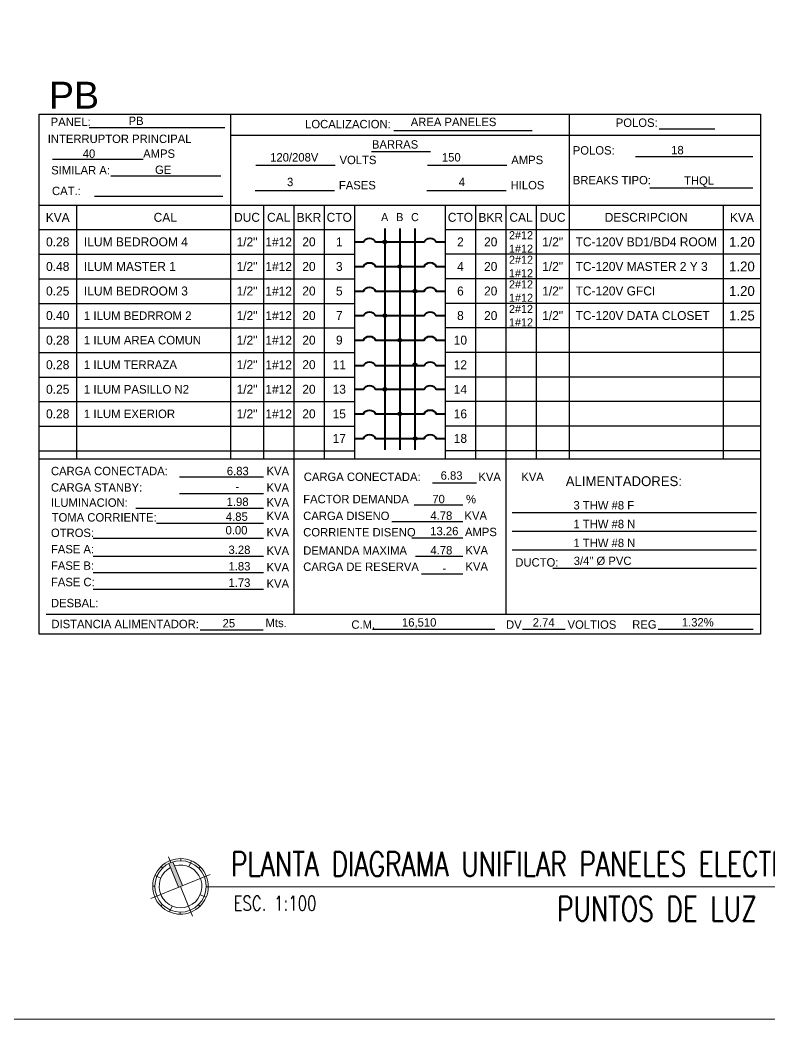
# Model space of a CAD drawing. Header units: metres. Extents: x 14 to 2416, y -346 to 476.
# Drawn here: x 133 to 151.37, y -246.79 to -222.27 of the extents above; entities that cross this region are included whole.
import ezdxf
from ezdxf.enums import TextEntityAlignment as Align

# ---------------------------------------------------------------- set-up
doc = ezdxf.new("R2010")
doc.units = ezdxf.units.M
doc.linetypes.add('0', pattern=[0])
doc.layers.get('0').update_dxf_attribs({"linetype": '0', "lineweight": 20})
doc.layers.get('Defpoints').update_dxf_attribs({"color": 6})
for name, color, linetype, lineweight in [('A-DETL-IDEN', 251, 'Continuous', 9), ('E Barras Electricas', 5, 'Continuous', 40), ('E Breaker', 150, 'Continuous', 40), ('E Tablas Electricas', 152, 'Continuous', 25), ('E Textos Electricos', 7, 'Continuous', 15), ('textos', 7, 'Continuous', 0)]:
    doc.layers.add(name, color=color, linetype=linetype, lineweight=lineweight)
doc.styles.add('Arch-Dim', font='romans.shx', dxfattribs={"width": 0.75})
doc.styles.add('CENTURY GOTHIC', font='GOTHIC.TTF')
doc.styles.get("Standard").update_dxf_attribs({"font": 'arial.ttf', "height": 0.1875})
doc.styles.add('STYLU', font='stylu.ttf')

# ---------------------------------------------------------------- blocks, each defined once
blk = doc.blocks.new('*X438')
at = {"color": 0}
for p, q in [((-18.345, 5.849), (-18.345, 5.854)), ((-18.345, 5.843), (-18.345, 5.849)), ((-18.343, 5.849), (-18.343, 5.863)), ((-18.343, 5.834), (-18.343, 5.849)), ((-18.34, 5.849), (-18.34, 5.867)), ((-18.34, 5.83), (-18.34, 5.849)), ((-18.337, 5.849), (-18.337, 5.871)), ((-18.337, 5.826), (-18.337, 5.849)), ((-18.335, 5.849), (-18.335, 5.873)), ((-18.335, 5.824), (-18.335, 5.849)), ((-18.332, 5.849), (-18.332, 5.876)), ((-18.332, 5.822), (-18.332, 5.849)), ((-18.33, 5.849), (-18.33, 5.877)), ((-18.33, 5.82), (-18.33, 5.849)), ((-18.328, 5.849), (-18.328, 5.879)), ((-18.328, 5.818), (-18.328, 5.849)), ((-18.325, 5.849), (-18.325, 5.88)), ((-18.325, 5.817), (-18.325, 5.849)), ((-18.323, 5.849), (-18.323, 5.881)), ((-18.323, 5.816), (-18.323, 5.849)), ((-18.32, 5.849), (-18.32, 5.882)), ((-18.32, 5.815), (-18.32, 5.849)), ((-18.317, 5.849), (-18.317, 5.883)), ((-18.317, 5.815), (-18.317, 5.849)), ((-18.315, 5.849), (-18.315, 5.883)), ((-18.315, 5.814), (-18.315, 5.849)), ((-18.312, 5.849), (-18.312, 5.883)), ((-18.312, 5.814), (-18.312, 5.849)), ((-18.31, 5.849), (-18.31, 5.883)), ((-18.31, 5.814), (-18.31, 5.849)), ((-18.308, 5.849), (-18.308, 5.883)), ((-18.308, 5.814), (-18.308, 5.849)), ((-18.305, 5.849), (-18.305, 5.883)), ((-18.305, 5.814), (-18.305, 5.849)), ((-18.302, 5.849), (-18.302, 5.882)), ((-18.302, 5.815), (-18.302, 5.849)), ((-18.3, 5.849), (-18.3, 5.881)), ((-18.3, 5.816), (-18.3, 5.849)), ((-18.297, 5.849), (-18.297, 5.881)), ((-18.297, 5.817), (-18.297, 5.849)), ((-18.295, 5.849), (-18.295, 5.879)), ((-18.295, 5.818), (-18.295, 5.849)), ((-18.293, 5.849), (-18.293, 5.878)), ((-18.293, 5.819), (-18.293, 5.849)), ((-18.29, 5.849), (-18.29, 5.876)), ((-18.29, 5.821), (-18.29, 5.849)), ((-18.288, 5.849), (-18.288, 5.874)), ((-18.288, 5.823), (-18.288, 5.849)), ((-18.285, 5.849), (-18.285, 5.872)), ((-18.285, 5.825), (-18.285, 5.849)), ((-18.282, 5.849), (-18.282, 5.869)), ((-18.282, 5.829), (-18.282, 5.849)), ((-18.28, 5.849), (-18.28, 5.864)), ((-18.28, 5.833), (-18.28, 5.849)), ((-18.277, 5.849), (-18.277, 5.858)), ((-18.277, 5.839), (-18.277, 5.849))]:
    blk.add_line(p, q, dxfattribs=at)
blk = doc.blocks.new('A$C4714e0b5')
at = {"true_color": 0x4d4d4d}
h = blk.add_hatch(color=251, dxfattribs=at)
edge = h.paths.add_edge_path()
edge.add_line((0.42, 0.45), (0.48, 0.45))
edge.add_line((0.48, 0.45), (0.48, 0.809))
edge.add_ellipse((0.45, 0.45), major_axis=(-0.255, 0.255), ratio=1, start_angle=-49.7802, end_angle=-40.2198)
edge.add_line((0.42, 0.809), (0.42, 0.45))
for p, q in [((0.45, 0.81), (0.45, 0.9)), ((0.174, 0.726), (0.238, 0.662)), ((0.312, 0.783), (0.301, 0.81)), ((0.42, 0.45), (0.42, 0.809)), ((0.48, 0.45), (0.48, 0.809)), ((0.588, 0.783), (0.599, 0.81)), ((0.662, 0.662), (0.726, 0.726)), ((0.117, 0.588), (0.09, 0.599)), ((0.783, 0.588), (0.81, 0.599)), ((0, 0.45), (0.9, 0.45)), ((0.45, 0), (0.45, 0.45)), ((0.117, 0.312), (0.09, 0.301)), ((0.783, 0.312), (0.81, 0.301)), ((0.174, 0.174), (0.238, 0.238)), ((0.662, 0.238), (0.726, 0.174)), ((0.312, 0.117), (0.301, 0.09)), ((0.588, 0.117), (0.599, 0.09))]:
    blk.add_line(p, q)
for major_axis, start_param, end_param in [((0.276, 0.276), 5.497787, 11.780972), ((-0.255, 0.255), 3.926991, 10.210176), ((-0.212, 0.212), -0.685231, 5.39762)]:
    blk.add_ellipse((0.45, 0.45), major_axis=major_axis, ratio=1, start_param=start_param, end_param=end_param)

msp = doc.modelspace()

# ---------------------------------------------------------------- linework, layer by layer
at = {"layer": 'A-DETL-IDEN'}
msp.add_line((137.621, -243.543), (152.713, -243.543), dxfattribs=at)
at = {"layer": 'Defpoints', "lineweight": 13}
msp.add_lwpolyline([(113.19, -186.074), (208.07, -186.074), (208.07, -246.791), (113.19, -246.791)], close=True, dxfattribs=at)
at = {"layer": 'E Barras Electricas', "linetype": 'Continuous'}
for p, q in [((141.947, -227.39, 0), (141.947, -232.825, 0)), ((142.318, -227.39, 0), (142.318, -232.825, 0)), ((142.69, -227.39, 0), (142.69, -232.825, 0))]:
    msp.add_line(p, q, dxfattribs=at)
at = {"layer": 'E Breaker', "linetype": 'Continuous', "elevation": 0}
for points in [[(141.204, -227.721), (141.425, -227.721, -0.628723), (141.724, -227.721), (141.826, -227.721), (142.811, -227.721), (142.913, -227.721, -0.630869), (143.212, -227.721), (143.433, -227.721)], [(141.204, -228.324), (141.425, -228.324, -0.628723), (141.724, -228.324), (141.826, -228.324), (142.811, -228.324), (142.913, -228.324, -0.630869), (143.212, -228.324), (143.433, -228.324)], [(141.204, -228.927), (141.425, -228.927, -0.628723), (141.724, -228.927), (141.826, -228.927), (142.811, -228.927), (142.913, -228.927, -0.630869), (143.212, -228.927), (143.433, -228.927)], [(141.204, -229.53), (141.425, -229.53, -0.628723), (141.724, -229.53), (141.826, -229.53), (142.811, -229.53), (142.913, -229.53, -0.630869), (143.212, -229.53), (143.433, -229.53)], [(141.204, -230.133), (141.425, -230.133, -0.628723), (141.724, -230.133), (141.826, -230.133), (142.811, -230.133), (142.913, -230.133, -0.630869), (143.212, -230.133), (143.433, -230.133)], [(141.204, -230.756), (141.425, -230.756, -0.628723), (141.724, -230.756), (141.826, -230.756), (142.811, -230.756), (142.913, -230.756, -0.630869), (143.212, -230.756), (143.433, -230.756)], [(141.204, -231.338), (141.425, -231.338, -0.628723), (141.724, -231.338), (141.826, -231.338), (142.811, -231.338), (142.913, -231.338, -0.630869), (143.212, -231.338), (143.433, -231.338)], [(141.204, -231.941), (141.425, -231.941, -0.628723), (141.724, -231.941), (141.826, -231.941), (142.811, -231.941), (142.913, -231.941, -0.630869), (143.212, -231.941), (143.433, -231.941)], [(141.205, -232.544), (141.425, -232.544, -0.628723), (141.725, -232.544), (141.827, -232.544), (142.811, -232.544), (142.913, -232.544, -0.630869), (143.213, -232.544), (143.434, -232.544)]]:
    msp.add_lwpolyline(points, format="xyb", dxfattribs=at)
at = {"layer": 'E Breaker', "linetype": 'Continuous'}
for centre in [(141.947, -227.721, 0), (142.318, -228.324, 0), (142.69, -228.927, 0), (141.947, -229.53, 0), (142.318, -230.132, 0), (142.69, -230.735, 0), (141.947, -231.338, 0), (142.318, -231.941, 0), (142.691, -232.544, 0)]:
    msp.add_circle(centre, 0.0353, dxfattribs=at)
at = {"layer": 'E Tablas Electricas'}
for p, q in [((138.166, -224.589, 0), (138.166, -233.044, 0)), ((146.47, -224.589, 0), (146.47, -233.044, 0)), ((134.698, -224.917, 0), (138.027, -224.917, 0)), ((142.174, -224.987, 0), (145.563, -224.987, 0)), ((148.676, -224.947, 0), (150.046, -224.947, 0)), ((138.166, -225.098, 0), (151.166, -225.098, 0)), ((141.622, -225.504, 0), (143.068, -225.504, 0)), ((133.8, -225.687, 0), (136.024, -225.687, 0)), ((148.095, -225.626, 0), (150.978, -225.626, 0)), ((138.789, -225.838, 0), (140.732, -225.838, 0)), ((143, -225.838, 0), (144.943, -225.838, 0)), ((135.229, -226.1, 0), (137.931, -226.1, 0)), ((138.773, -226.457, 0), (140.716, -226.457, 0)), ((142.984, -226.457, 0), (144.927, -226.457, 0)), ((148.449, -226.393, 0), (150.978, -226.393, 0)), ((134.83, -226.596, 0), (137.982, -226.596, 0)), ((133.471, -226.817, 0), (151.166, -226.817, 0)), ((133.471, -226.817, 0), (151.166, -226.817, 0)), ((134.387, -226.817, 0), (134.387, -233.044, 0)), ((138.975, -226.817, 0), (138.975, -233.044, 0)), ((139.718, -226.817, 0), (139.718, -236.852, 0)), ((140.461, -226.817, 0), (140.461, -233.044, 0)), ((141.204, -226.817, 0), (141.204, -233.044, 0)), ((143.433, -226.817, 0), (143.433, -233.044, 0)), ((144.176, -226.817, 0), (144.176, -233.044, 0)), ((144.918, -226.817, 0), (144.918, -236.852, 0)), ((145.661, -226.817, 0), (145.661, -233.044, 0)), ((150.25, -226.817, 0), (150.25, -233.044, 0)), ((133.471, -227.42, 0), (141.204, -227.42, 0)), ((143.433, -227.42, 0), (151.166, -227.42, 0)), ((133.471, -228.022, 0), (139.718, -228.022, 0)), ((139.718, -228.022, 0), (141.204, -228.022, 0)), ((144.918, -228.022, 0), (143.433, -228.022, 0)), ((151.166, -228.022, 0), (144.918, -228.022, 0)), ((133.471, -228.625, 0), (141.204, -228.625, 0)), ((151.166, -228.625, 0), (143.433, -228.625, 0)), ((133.471, -229.228, 0), (139.718, -229.228, 0)), ((139.718, -229.228, 0), (141.204, -229.228, 0)), ((144.918, -229.228, 0), (143.433, -229.228, 0)), ((151.166, -229.228, 0), (144.918, -229.228, 0)), ((133.471, -229.831, 0), (141.204, -229.831, 0)), ((151.166, -229.831, 0), (143.433, -229.831, 0)), ((133.471, -230.434, 0), (139.718, -230.434, 0)), ((139.718, -230.434, 0), (141.204, -230.434, 0)), ((144.918, -230.434, 0), (143.433, -230.434, 0)), ((151.166, -230.434, 0), (144.918, -230.434, 0)), ((133.471, -231.037, 0), (141.204, -231.037, 0)), ((151.166, -231.037, 0), (143.433, -231.037, 0)), ((133.471, -231.639, 0), (139.718, -231.639, 0)), ((139.718, -231.639, 0), (141.204, -231.639, 0)), ((144.918, -231.639, 0), (143.433, -231.639, 0)), ((151.166, -231.639, 0), (144.918, -231.639, 0)), ((133.471, -232.242, 0), (141.204, -232.242, 0)), ((151.166, -232.242, 0), (143.433, -232.242, 0)), ((133.471, -232.845, 0), (139.718, -232.845, 0)), ((133.471, -232.845, 0), (141.204, -232.845, 0)), ((133.471, -232.845, 0), (141.204, -232.845, 0)), ((139.718, -232.845, 0), (141.204, -232.845, 0)), ((144.918, -232.845, 0), (143.433, -232.845, 0)), ((151.166, -232.845, 0), (143.433, -232.845, 0)), ((151.166, -232.845, 0), (143.433, -232.845, 0)), ((151.166, -232.845, 0), (144.918, -232.845, 0)), ((133.471, -233.044, 0), (141.204, -233.044, 0)), ((133.471, -233.044, 0), (151.166, -233.044, 0)), ((136.918, -233.488, 0), (138.975, -233.488, 0)), ((143.118, -233.631, 0), (144.202, -233.631, 0)), ((136.918, -233.892, 0), (138.975, -233.892, 0)), ((135.844, -234.257, 0), (138.975, -234.257, 0)), ((142.668, -234.176, 0), (143.86, -234.176, 0)), ((145.07, -234.358, 0), (151.061, -234.358, 0)), ((142.122, -234.583, 0), (143.86, -234.583, 0)), ((136.351, -234.619, 0), (138.975, -234.619, 0)), ((145.07, -234.821, 0), (151.061, -234.821, 0)), ((134.802, -234.992, 0), (138.975, -234.992, 0)), ((142.614, -234.984, 0), (143.86, -234.984, 0)), ((145.07, -235.275, 0), (151.061, -235.275, 0)), ((134.802, -235.433, 0), (138.975, -235.433, 0)), ((142.702, -235.433, 0), (143.86, -235.433, 0)), ((134.802, -235.837, 0), (138.975, -235.837, 0)), ((146.067, -235.728, 0), (151.061, -235.728, 0)), ((142.851, -235.869, 0), (143.86, -235.869, 0)), ((134.802, -236.24, 0), (138.975, -236.24, 0)), ((133.644, -236.852, 0), (151.166, -236.852, 0)), ((137.426, -237.236, 0), (138.969, -237.236, 0)), ((141.651, -237.222, 0), (144.645, -237.222, 0)), ((145.328, -237.222, 0), (146.375, -237.222, 0)), ((148.657, -237.22, 0), (150.98, -237.22, 0))]:
    msp.add_line(p, q, dxfattribs=at)
at = {"layer": 'E Tablas Electricas', "elevation": 0}
msp.add_lwpolyline([(133.471, -224.589), (151.166, -224.589), (151.166, -237.343), (133.471, -237.343)], close=True, dxfattribs=at)
msp.add_lwpolyline([(133.471, -224.589), (151.166, -224.589), (151.166, -237.343), (133.471, -237.343)], close=True, dxfattribs=at)

# ---------------------------------------------------------------- block references
at = {"layer": 'A-DETL-IDEN', "xscale": 1.747234922339738, "yscale": 1.747234922339738, "zscale": 1.747234922339738, "rotation": 21.91236489214913}
msp.add_blockref('A$C4714e0b5', (136.504, -244.559), dxfattribs=at)
at = {"layer": 'E Breaker', "linetype": 'Continuous', "xscale": 1.018377068117415, "yscale": 1.018377068117415, "zscale": 1.018377068117415}
for p in [(160.594, -233.677, 0), (160.966, -234.28, 0), (161.337, -234.883, 0), (160.594, -235.486, 0), (160.966, -236.088, 0), (161.337, -236.691, 0), (160.594, -237.294, 0), (160.966, -237.897, 0), (161.337, -238.5, 0)]:
    msp.add_blockref('*X438', p, dxfattribs=at)

# ---------------------------------------------------------------- texts
at = {"layer": 'E Barras Electricas', "linetype": 'Continuous', "style": 'STYLU'}
for s, p in [('A', (141.947, -227.112, 0)), ('B', (142.318, -227.112, 0)), ('C', (142.69, -227.112, 0))]:
    msp.add_text(s, height=0.198, dxfattribs=at).set_placement(p, align=Align.MIDDLE_CENTER)
at = {"layer": 'E Breaker', "linetype": 'Continuous', "char_height": 0.219, "width": 0.74288, "attachment_point": 5, "style": 'CENTURY GOTHIC'}
for s, insert in [('CTO', (143.804, -227.119, 0)), ('1', (140.833, -227.721, 0)), ('2', (143.804, -227.721, 0)), ('3', (140.833, -228.324, 0)), ('4', (143.804, -228.324, 0)), ('5', (140.833, -228.927, 0)), ('6', (143.804, -228.927, 0)), ('7', (140.833, -229.529, 0)), ('8', (143.804, -229.529, 0)), ('9', (140.833, -230.132, 0)), ('10', (143.804, -230.132, 0)), ('11', (140.833, -230.735, 0)), ('12', (143.804, -230.735, 0)), ('13', (140.833, -231.338, 0)), ('14', (143.804, -231.338, 0)), ('15', (140.833, -231.941, 0)), ('16', (143.804, -231.941, 0)), ('17', (140.833, -232.544, 0)), ('18', (143.804, -232.544, 0))]:
    msp.add_mtext(s, dxfattribs=dict(at, insert=insert))
at = {"layer": 'E Tablas Electricas', "attachment_point": 5, "style": 'CENTURY GOTHIC'}
for s, insert, char_height, width in [('KVA', (133.929, -227.119, 0), 0.219, 0.91637), ('CAL', (136.567, -227.119, 0), 0.219, 4.81708), ('DUC', (138.571, -227.119, 0), 0.219, 0.80892), ('CAL', (139.347, -227.119, 0), 0.219, 0.74288), ('BKR', (140.09, -227.119, 0), 0.219, 0.74288), ('CTO', (140.833, -227.119, 0), 0.219, 0.74288), ('BKR', (144.547, -227.119, 0), 0.219, 0.74288), ('CAL', (145.29, -227.119, 0), 0.219, 0.74288), ('DUC', (146.066, -227.119, 0), 0.219, 0.74288), ('DESCRIPCION', (148.36, -227.119, 0), 0.21902, 0.74288), ('KVA', (150.708, -227.119, 0), 0.219, 0.91637)]:
    msp.add_mtext(s, dxfattribs=dict(at, insert=insert, char_height=char_height, width=width))
at = {"layer": 'E Textos Electricos', "color": 0}
msp.add_text('PB', height=0.66, dxfattribs=at).set_placement((133.713, -224.45, 0))
at = {"layer": 'E Textos Electricos', "style": 'CENTURY GOTHIC'}
for s, height, p in [('PANEL:', 0.2063, (133.756, -224.877, 0)), ('PB', 0.2063, (135.667, -224.853, 0)), ('LOCALIZACION:', 0.20626, (139.996, -224.933, 0)), ('AREA PANELES', 0.20626, (142.586, -224.879, 0)), ('POLOS:', 0.2063, (147.614, -224.898, 0)), ('BARRAS', 0.2063, (141.634, -225.431, 0)), ('40', 0.2063, (134.543, -225.657, 0)), ('AMPS', 0.2063, (136.024, -225.657, 0)), ('120/208V', 0.2063, (139.139, -225.748, 0)), ('150', 0.2063, (143.35, -225.748, 0)), ('POLOS:', 0.2063, (146.56, -225.577, 0)), ('18', 0.2063, (148.973, -225.571, 0)), ('VOLTS', 0.2063, (140.84, -225.812, 0)), ('AMPS', 0.2063, (145.051, -225.812, 0)), ('SIMILAR A:', 0.2063, (133.769, -226.064, 0)), ('GE', 0.2063, (136.316, -226.054, 0)), ('3', 0.206, (139.552, -226.352, 0)), ('FASES', 0.2063, (140.824, -226.431, 0)), ('4', 0.206, (143.763, -226.352, 0)), ('HILOS', 0.2063, (145.035, -226.431, 0)), ('BREAKS TIPO:', 0.20626, (146.56, -226.308, 0)), ('CAT.:', 0.2063, (133.789, -226.572, 0)), ('CARGA CONECTADA:', 0.20626, (133.763, -233.446, 0)), ('6.83', 0.2063, (138.076, -233.446, 0)), ('KVA', 0.2063, (139.05, -233.446, 0)), ('KVA', 0.2063, (139.05, -233.446, 0)), ('CARGA CONECTADA:', 0.20626, (139.963, -233.588, 0)), ('6.83', 0.2063, (143.319, -233.556, 0)), ('KVA', 0.2063, (144.245, -233.588, 0)), ('KVA', 0.2063, (145.297, -233.588, 0)), ('ALIMENTADORES:', 0.24132, (146.387, -233.713, 0)), ('CARGA STANBY:', 0.20626, (133.763, -233.849, 0)), ('-', 0.206, (138.286, -233.828, 0)), ('KVA', 0.2063, (139.05, -233.849, 0)), ('ILUMINACION:', 0.20626, (133.763, -234.221, 0)), ('1.98', 0.2063, (138.072, -234.201, 0)), ('KVA', 0.2063, (139.05, -234.214, 0)), ('FACTOR DEMANDA', 0.20626, (139.949, -234.134, 0)), ('70', 0.2063, (143.115, -234.134, 0)), ('%', 0.206, (143.941, -234.134, 0)), ('3 THW #8 F', 0.2063, (146.576, -234.286, 0)), ('4.85', 0.2063, (138.053, -234.566, 0)), ('KVA', 0.2063, (139.05, -234.546, 0)), ('CARGA DISENO', 0.20626, (139.949, -234.546, 0)), ('4.78', 0.2063, (143.068, -234.54, 0)), ('KVA', 0.2063, (143.904, -234.54, 0)), ('TOMA CORRIENTE:', 0.20626, (133.781, -234.583, 0)), ('1 THW #8 N', 0.2063, (146.576, -234.746, 0)), ('OTROS:', 0.2063, (133.763, -234.962, 0)), ('0.00', 0.2063, (138.045, -234.899, 0)), ('KVA', 0.2063, (139.05, -234.949, 0)), ('CORRIENTE DISENO', 0.20626, (139.949, -234.948, 0)), ('13.26', 0.2063, (143.064, -234.92, 0)), ('AMPS', 0.2063, (143.916, -234.941, 0)), ('1 THW #8 N', 0.2063, (146.576, -235.21, 0)), ('FASE A:', 0.2063, (133.763, -235.363, 0)), ('3.28', 0.2063, (138.117, -235.379, 0)), ('KVA', 0.2063, (139.05, -235.401, 0)), ('KVA', 0.2063, (139.05, -235.401, 0)), ('DEMANDA MAXIMA', 0.20626, (139.949, -235.397, 0)), ('4.78', 0.2063, (143.069, -235.39, 0)), ('KVA', 0.2063, (143.928, -235.39, 0)), ('FASE B:', 0.2063, (133.763, -235.767, 0)), ('1.83', 0.2063, (138.117, -235.783, 0)), ('KVA', 0.2063, (139.05, -235.804, 0)), ('KVA', 0.2063, (139.05, -235.804, 0)), ('CARGA DE RESERVA', 0.20626, (139.949, -235.795, 0)), ('KVA', 0.2063, (143.928, -235.789, 0)), ('DUCTO:', 0.2063, (145.15, -235.688, 0)), ('3/4" %%C PVC', 0.20626, (146.583, -235.65, 0)), ('-', 0.201, (143.368, -235.826, 0)), ('FASE C:', 0.2063, (133.763, -236.17, 0)), ('1.73', 0.2063, (138.117, -236.186, 0)), ('KVA', 0.2063, (139.05, -236.208, 0)), ('DESBAL:', 0.2063, (133.763, -236.686, 0)), ('DISTANCIA ALIMENTADOR:', 0.20626, (133.774, -237.2, 0)), ('25', 0.2063, (137.972, -237.181, 0)), ('Mts.', 0.2063, (139.025, -237.174, 0)), ('C.M.', 0.2063, (141.13, -237.214, 0)), ('16,510', 0.2063, (142.371, -237.161, 0)), ('DV', 0.2063, (144.923, -237.214, 0)), ('2.74', 0.2063, (145.577, -237.161, 0)), ('VOLTIOS', 0.2063, (146.432, -237.214, 0)), ('REG', 0.2063, (148.017, -237.211, 0)), ('1.32%%%', 0.2063, (149.233, -237.158, 0))]:
    msp.add_text(s, height=height, dxfattribs=at).set_placement(p)
for s, p in [('INTERRUPTOR PRINCIPAL', (135.447, -225.294, 0)), ('       THQL', (149.388, -226.318, 0))]:
    msp.add_text(s, height=0.20626, dxfattribs=at).set_placement(p, align=Align.CENTER)
at = {"layer": 'E Textos Electricos', "ltscale": 0.15, "style": 'CENTURY GOTHIC'}
for s, insert, char_height, width, attachment_point in [('\\A1;2#12 1#12', (145.29, -227.721, 0), 0.198, 0.74288, 5), ('0.28', (133.929, -227.721, 0), 0.22, 0.91637, 5), ('ILUM BEDROOM 4', (134.571, -227.721, 0), 0.22, 5.03923, 4), ('1/2"', (138.571, -227.721, 0), 0.219, 0.80892, 5), ('1#12', (139.347, -227.721, 0), 0.219, 0.74288, 5), ('20', (140.09, -227.721, 0), 0.219, 0.74288, 5), ('20', (144.547, -227.721, 0), 0.219, 0.74288, 5), ('1/2"', (146.066, -227.721, 0), 0.219, 0.80892, 5), ('TC-120V BD1/BD4 ROOM', (146.629, -227.721, 0), 0.21902, 3.77942, 4), ('1.20', (150.708, -227.721, 0), 0.2413, 0.91637, 5), ('0.48', (133.929, -228.324, 0), 0.22, 0.91637, 5), ('ILUM MASTER 1', (134.571, -228.324, 0), 0.22, 5.03923, 4), ('1/2"', (138.571, -228.324, 0), 0.219, 0.80892, 5), ('1#12', (139.347, -228.324, 0), 0.219, 0.74288, 5), ('20', (140.09, -228.324, 0), 0.219, 0.74288, 5), ('20', (144.547, -228.324, 0), 0.219, 0.74288, 5), ('\\A1;2#12 1#12', (145.29, -228.324, 0), 0.198, 0.74288, 5), ('1/2"', (146.066, -228.324, 0), 0.219, 0.80892, 5), ('TC-120V MASTER 2 Y 3 ', (146.629, -228.324, 0), 0.21902, 3.77942, 4), ('1.20', (150.708, -228.324, 0), 0.2413, 0.91637, 5), ('\\A1;2#12 1#12', (145.29, -228.927, 0), 0.198, 0.74288, 5), ('0.25', (133.929, -228.927, 0), 0.22, 0.91637, 5), ('ILUM BEDROOM 3', (134.571, -228.927, 0), 0.22, 5.03923, 4), ('1/2"', (138.571, -228.927, 0), 0.219, 0.80892, 5), ('1#12', (139.347, -228.927, 0), 0.219, 0.74288, 5), ('20', (140.09, -228.927, 0), 0.219, 0.74288, 5), ('20', (144.547, -228.927, 0), 0.219, 0.74288, 5), ('1/2"', (146.066, -228.927, 0), 0.219, 0.80892, 5), ('TC-120V GFCI', (146.629, -228.926, 0), 0.21902, 3.77942, 4), ('1.20', (150.708, -228.927, 0), 0.2413, 0.91637, 5), ('0.40', (133.929, -229.529, 0), 0.22, 0.91637, 5), ('1 ILUM BEDRROM 2', (134.571, -229.53, 0), 0.209, 5.03923, 4), ('1/2"', (138.571, -229.53, 0), 0.219, 0.80892, 5), ('1#12', (139.347, -229.53, 0), 0.219, 0.74288, 5), ('20', (140.09, -229.53, 0), 0.219, 0.74288, 5), ('20', (144.547, -229.53, 0), 0.219, 0.74288, 5), ('\\A1;2#12 1#12', (145.29, -229.53, 0), 0.198, 0.74288, 5), ('1/2"', (146.066, -229.53, 0), 0.219, 0.80892, 5), ('TC-120V DATA CLOSET', (146.629, -229.529, 0), 0.21902, 3.77942, 4), ('1.25', (150.708, -229.53, 0), 0.2413, 0.91637, 5), ('0.28', (133.929, -230.132, 0), 0.22, 0.91637, 5), ('1 ILUM AREA COMUN', (134.571, -230.133, 0), 0.209, 5.03923, 4), ('1/2"', (138.571, -230.133, 0), 0.219, 0.80892, 5), ('1#12', (139.347, -230.133, 0), 0.219, 0.74288, 5), ('20', (140.09, -230.133, 0), 0.219, 0.74288, 5), ('0.28', (133.929, -230.735, 0), 0.22, 0.91637, 5), ('1 ILUM TERRAZA', (134.571, -230.735, 0), 0.209, 5.03923, 4), ('1/2"', (138.571, -230.735, 0), 0.219, 0.80892, 5), ('1#12', (139.347, -230.735, 0), 0.219, 0.74288, 5), ('20', (140.09, -230.735, 0), 0.219, 0.74288, 5), ('0.25', (133.929, -231.338, 0), 0.22, 0.91637, 5), ('1 ILUM PASILLO N2 ', (134.571, -231.338, 0), 0.209, 5.03923, 4), ('1/2"', (138.571, -231.338, 0), 0.219, 0.80892, 5), ('1#12', (139.347, -231.338, 0), 0.219, 0.74288, 5), ('20', (140.09, -231.338, 0), 0.219, 0.74288, 5), ('0.28', (133.929, -231.941, 0), 0.22, 0.91637, 5), ('1 ILUM EXERIOR', (134.571, -231.941, 0), 0.209, 5.03923, 4), ('1/2"', (138.571, -231.941, 0), 0.219, 0.80892, 5), ('1#12', (139.347, -231.941, 0), 0.219, 0.74288, 5), ('20', (140.09, -231.941, 0), 0.219, 0.74288, 5)]:
    msp.add_mtext(s, dxfattribs=dict(at, insert=insert, char_height=char_height, width=width, attachment_point=attachment_point))
at = {"layer": 'textos', "lineweight": 13, "attachment_point": 1, "style": 'Arch-Dim'}
for s, width, insert, char_height in [('PLANTA DIAGRAMA UNIFILAR PANELES ELECTRICOS', 18.02286, (138.176, -242.688), 0.6), ('ESC. 1:100', 26.65337, (138.239, -243.771), 0.36), ('PUNTOS DE LUZ', 7.11983, (146.174, -243.787), 0.6)]:
    msp.add_mtext_dynamic_manual_height_columns(s, width=width, gutter_width=15, heights=[0], dxfattribs=dict(at, insert=insert, char_height=char_height))

doc.saveas('drawing.dxf')
